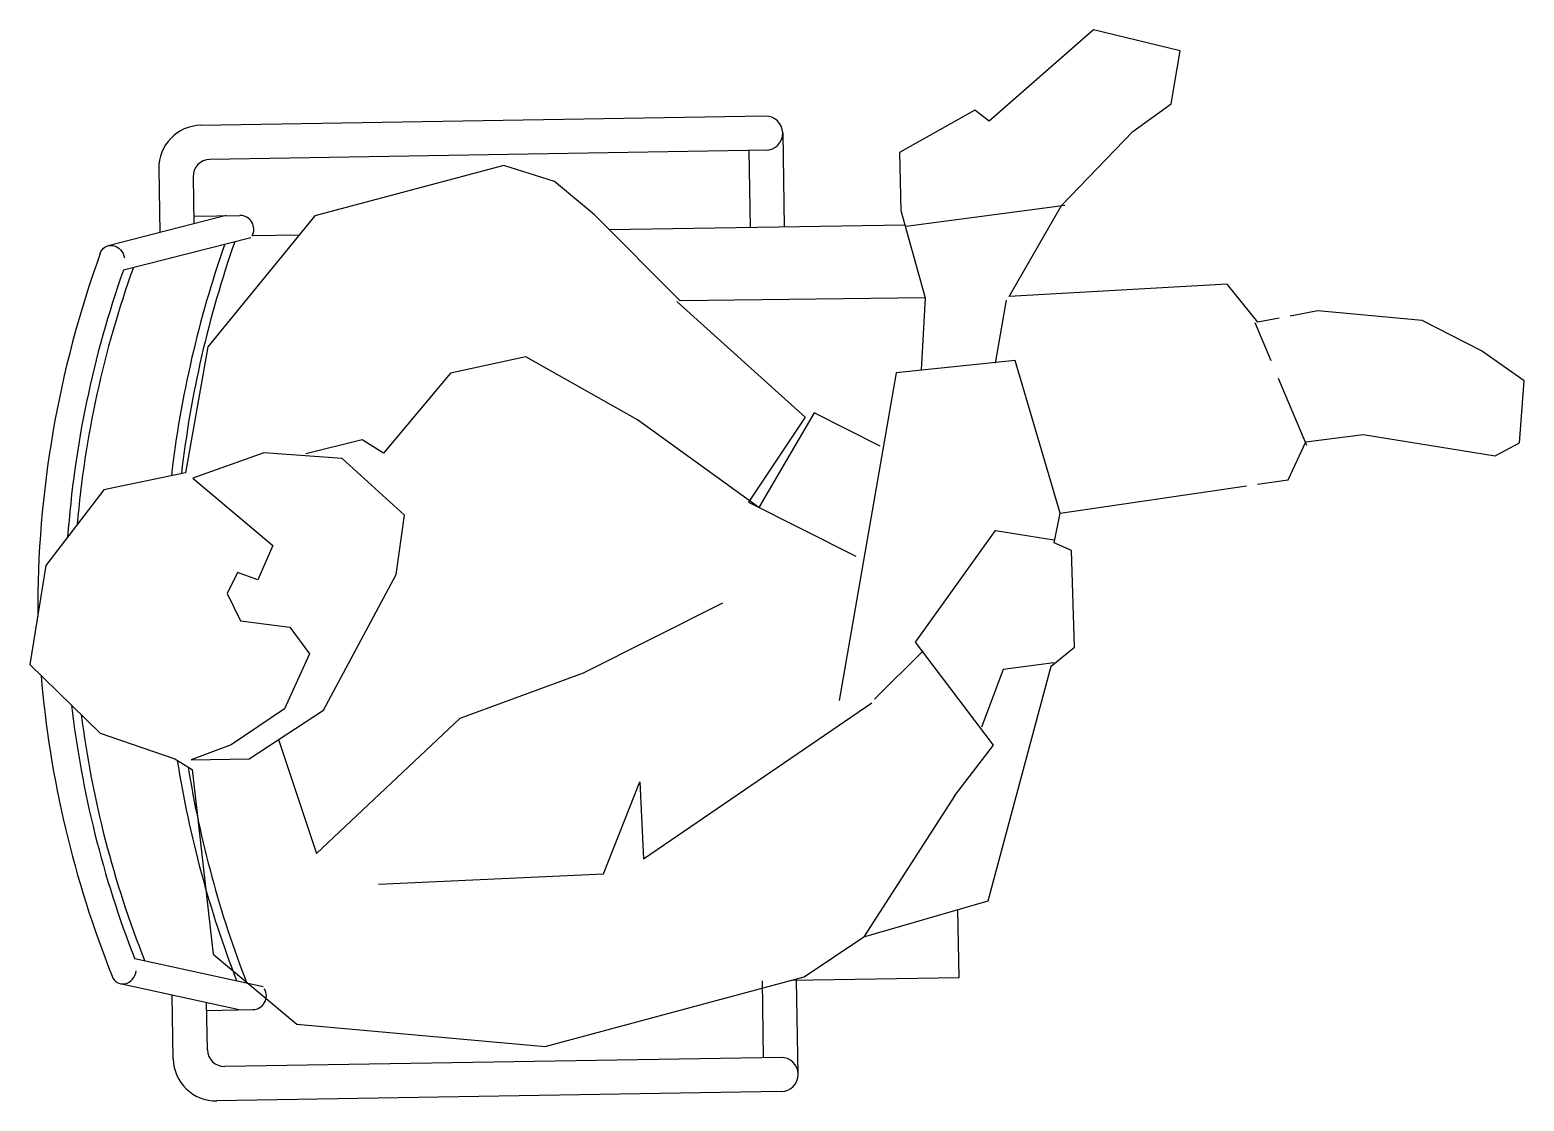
# Model space of a CAD drawing. Header units: metres. Extents: x 1905 to 1922.2, y 1773.7 to 1790.9.
# Drawn here: x 1909.269 to 1910.159, y 1775.892 to 1776.529 of the extents above; entities that cross this region are included whole.
import ezdxf

# ---------------------------------------------------------------- set-up
doc = ezdxf.new("R2010")
doc.units = ezdxf.units.M

# ---------------------------------------------------------------- blocks, each defined once
blk = doc.blocks.new('man_top_2')
for p, q in [((0.3538, 0.63434), (0.29172, 0.58)), ((0.40543, 0.62188), (0.3538, 0.63434)), ((0.39996, 0.59037), (0.40543, 0.62188)), ((0.37713, 0.5739), (0.39996, 0.59037)), ((0.15847, 0.58308), (-0.17751, 0.57757)), ((0.28317, 0.58657), (0.2384, 0.56145)), ((0.29172, 0.58), (0.28317, 0.58657)), ((0.16882, 0.57307), (0.16974, 0.51707)), ((0.33484, 0.52986), (0.37713, 0.5739)), ((0.15982, 0.56273), (-0.17208, 0.55729)), ((0.14862, 0.56255), (0.14938, 0.51674)), ((0.2384, 0.56145), (0.23909, 0.5269)), ((-0.20254, 0.5517), (-0.20192, 0.51379)), ((0.00292, 0.5536), (-0.10968, 0.52369)), ((0.03301, 0.54408), (0.00292, 0.5536)), ((-0.1821, 0.54694), (-0.18164, 0.51894)), ((0.05688, 0.52424), (0.03301, 0.54408)), ((0.23909, 0.5269), (0.25361, 0.47493)), ((0.24222, 0.51769), (0.33673, 0.53011)), ((0.3035, 0.47571), (0.33484, 0.52986)), ((-0.16232, 0.52384), (-0.23268, 0.50598)), ((-0.18171, 0.52353), (-0.15422, 0.52398)), ((-0.10968, 0.52369), (-0.17328, 0.44578)), ((0.10772, 0.47308), (0.05688, 0.52424)), ((0.24151, 0.51825), (0.0657, 0.51536)), ((-0.14773, 0.51074), (-0.22352, 0.4915)), ((-0.11895, 0.51233), (-0.14697, 0.51187)), ((0.43328, 0.48314), (0.3035, 0.47571)), ((0.45163, 0.46054), (0.43328, 0.48314)), ((0.10582, 0.47283), (0.18217, 0.40397)), ((0.25361, 0.47493), (0.10772, 0.47308)), ((0.25361, 0.47493), (0.25113, 0.43187)), ((0.30186, 0.47357), (0.29524, 0.43614)), ((0.46422, 0.46287), (0.45163, 0.46054)), ((0.44974, 0.46029), (0.45931, 0.43759)), ((-0.17328, 0.44578), (-0.18652, 0.37092)), ((0.01594, 0.43985), (-0.02893, 0.43011)), ((0.08239, 0.4024), (0.01594, 0.43985)), ((0.30707, 0.43769), (0.23639, 0.43033)), ((0.33388, 0.34693), (0.30707, 0.43769)), ((-0.02893, 0.43011), (-0.06883, 0.38253)), ((0.23639, 0.43033), (0.2024, 0.23537)), ((0.15461, 0.35032), (0.08239, 0.4024)), ((0.18217, 0.40397), (0.14844, 0.35335)), ((0.18759, 0.4066), (0.15461, 0.35032)), ((0.22674, 0.38673), (0.18759, 0.4066)), ((-0.14001, 0.3828), (-0.18224, 0.36763)), ((-0.0934, 0.37931), (-0.14001, 0.3828)), ((-0.08141, 0.3905), (-0.11494, 0.38225)), ((-0.06883, 0.38253), (-0.08141, 0.3905)), ((-0.0563, 0.3457), (-0.0934, 0.37931)), ((-0.18652, 0.37092), (-0.23517, 0.36068)), ((-0.18224, 0.36763), (-0.13469, 0.3277)), ((-0.23517, 0.36068), (-0.26964, 0.31574)), ((0.33388, 0.34693), (0.44482, 0.36308)), ((0.14844, 0.35335), (0.21226, 0.32133)), ((0.33045, 0.32916), (0.33388, 0.34693)), ((-0.06127, 0.31041), (-0.0563, 0.3457)), ((0.24782, 0.2702), (0.29546, 0.3366)), ((0.29546, 0.3366), (0.3302, 0.33105)), ((0.34064, 0.32473), (0.33045, 0.32916)), ((-0.13469, 0.3277), (-0.14355, 0.30729)), ((0.34243, 0.26723), (0.34064, 0.32473)), ((-0.26964, 0.31574), (-0.2792, 0.25676)), ((-0.15563, 0.31148), (-0.1617, 0.29913)), ((-0.14355, 0.30729), (-0.15563, 0.31148)), ((-0.10451, 0.22968), (-0.06127, 0.31041)), ((-0.1617, 0.29913), (-0.1538, 0.28285)), ((0.05024, 0.25193), (0.13322, 0.29362)), ((-0.1538, 0.28285), (-0.12445, 0.27901)), ((-0.12445, 0.27901), (-0.11276, 0.26323)), ((0.29432, 0.20896), (0.24782, 0.2702)), ((0.32855, 0.25579), (0.34243, 0.26723)), ((-0.11276, 0.26323), (-0.12769, 0.23048)), ((0.25235, 0.26502), (0.22344, 0.23621)), ((0.33019, 0.25793), (0.29995, 0.25395)), ((-0.2792, 0.25676), (-0.23732, 0.21608)), ((-0.02313, 0.22498), (0.05024, 0.25193)), ((0.29995, 0.25395), (0.28716, 0.21956)), ((0.29113, 0.11617), (0.32855, 0.25579)), ((0.08595, 0.14117), (0.2218, 0.23407)), ((-0.12769, 0.23048), (-0.15947, 0.20899)), ((-0.14878, 0.20077), (-0.10451, 0.22968)), ((-0.10869, 0.14446), (-0.02313, 0.22498)), ((-0.23732, 0.21608), (-0.193, 0.20073)), ((-0.15947, 0.20899), (-0.1833, 0.20008)), ((-0.1312, 0.21225), (-0.10869, 0.14446)), ((0.27134, 0.179), (0.29432, 0.20896)), ((-0.193, 0.20073), (-0.18256, 0.19441)), ((-0.1833, 0.20008), (-0.14878, 0.20077)), ((-0.18256, 0.19441), (-0.17003, 0.08445)), ((0.06212, 0.13227), (0.08376, 0.18707)), ((0.08376, 0.18707), (0.08595, 0.14117)), ((0.27134, 0.179), (0.21701, 0.09489)), ((-0.07169, 0.12623), (0.06212, 0.13227)), ((0.21701, 0.09489), (0.29113, 0.11617)), ((0.27381, 0.07069), (0.27314, 0.11101)), ((0.18169, 0.07101), (0.21701, 0.09489)), ((-0.14042, 0.06502), (-0.2168, 0.08176)), ((-0.17003, 0.08445), (-0.12034, 0.04287)), ((-0.15457, 0.05144), (-0.22548, 0.06699)), ((0.02754, 0.02959), (0.18169, 0.07101)), ((0.15747, 0.02295), (0.15672, 0.06877)), ((0.17443, 0.06906), (0.27381, 0.07069)), ((0.178, 0.0131), (0.17708, 0.0691)), ((-0.19386, 0.02228), (-0.19448, 0.06019)), ((-0.17358, 0.0277), (-0.17404, 0.05571)), ((-0.17396, 0.05112), (-0.14648, 0.05157)), ((-0.12034, 0.04287), (0.02754, 0.02959)), ((0.16867, 0.02313), (-0.16323, 0.01769)), ((0.16799, 0.00276), (-0.16799, -0.00276))]:
    blk.add_line(p, q)
at = {"ltscale": 0.25}
for p, q in [((0.4873, 0.46715), (0.47083, 0.4641)), ((0.5494, 0.46151), (0.4873, 0.46715)), ((0.58464, 0.44338), (0.5494, 0.46151)), ((0.61005, 0.42555), (0.58464, 0.44338)), ((0.46366, 0.42725), (0.48047, 0.38736)), ((0.60722, 0.38861), (0.61005, 0.42555)), ((0.48022, 0.38925), (0.51425, 0.39372)), ((0.51425, 0.39372), (0.59284, 0.38095)), ((0.46973, 0.3667), (0.48022, 0.38925)), ((0.59284, 0.38095), (0.60722, 0.38861)), ((0.45137, 0.36403), (0.46973, 0.3667))]:
    blk.add_line(p, q, dxfattribs=at)
for centre, radius, start, end in [((0.15864, 0.5729), 0.01018, 270.9396, 90.9396), ((-0.17709, 0.55212), 0.02546, 90.9396, 180.9396), ((-0.17191, 0.54711), 0.01018, 90.9396, 180.9396), ((-0.15409, 0.51583), 0.00815, 330.9396, 90.9396), ((0.44321, 0.29751), 0.63641, 160.65551, 173.42356), ((0.34879, 0.28903), 0.62336, 160.09355, 180.30267), ((0.43926, 0.29529), 0.63853, 160.65545, 173.35901), ((0.34879, 0.28903), 0.60707, 160.51791, 175.88454), ((0.34879, 0.28903), 0.60198, 160.19376, 175.1417), ((0.34857, 0.30289), 0.62336, 181.57654, 181.60361), ((0.34857, 0.30289), 0.62336, 184.83712, 201.78566), ((0.34857, 0.30289), 0.60707, 186.63921, 201.3613), ((0.34857, 0.30289), 0.60198, 187.23735, 201.68544), ((0.43919, 0.2996), 0.63853, 188.98926, 201.22376), ((0.44321, 0.29751), 0.63641, 189.18639, 201.2237), ((-0.14661, 0.05972), 0.00815, 270.9396, 30.9396), ((-0.1634, 0.02787), 0.01018, 180.9396, 270.9396), ((-0.16841, 0.0227), 0.02546, 180.9396, 270.9396), ((0.16782, 0.01294), 0.01018, 270.9396, 90.9396)]:
    blk.add_arc(centre, radius, start, end)
at = {"extrusion": (0, 0, -1)}
blk.add_ellipse((-0.23018, 0.49829), major_axis=(0.00419, -0.00699), ratio=0.875, start_param=2.441977, end_param=5.145725, dxfattribs=at)
blk.add_ellipse((-0.22323, 0.07475), major_axis=(0.00396, 0.00712), ratio=0.875, start_param=2.441977, end_param=5.145725)

msp = doc.modelspace()

# ---------------------------------------------------------------- block references
msp.add_blockref('man_top_2', (1909.54865, 1775.89479))

doc.saveas('drawing.dxf')
